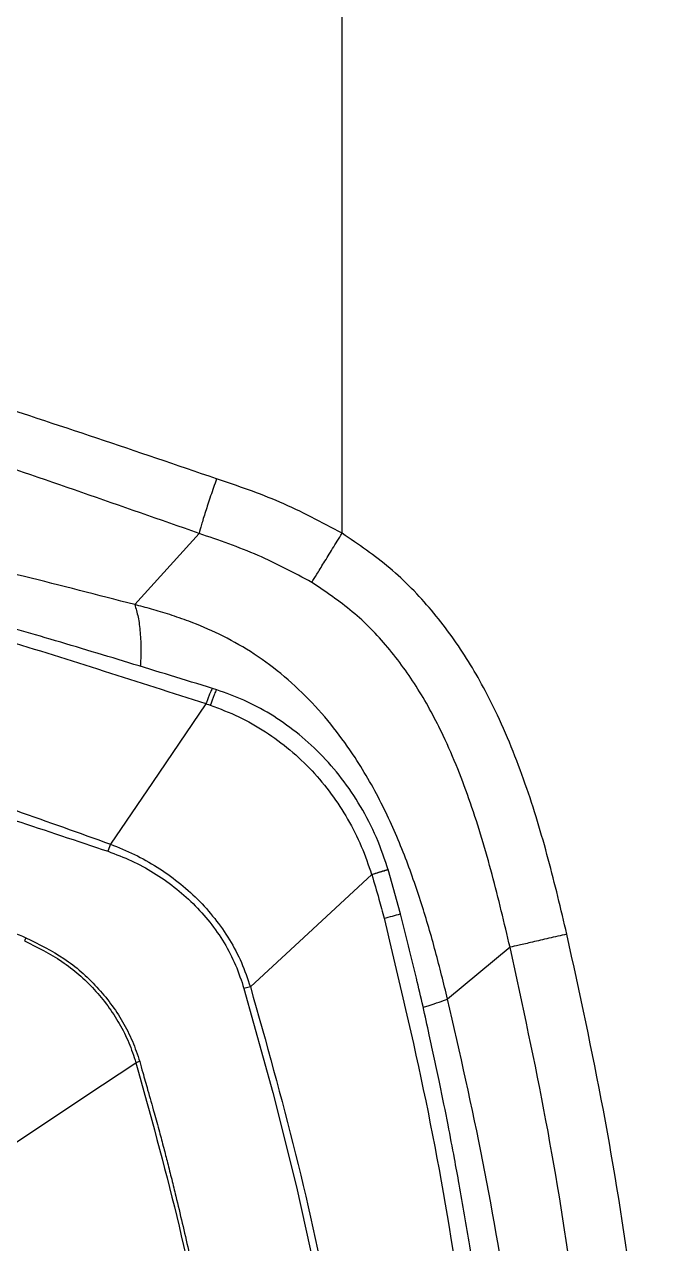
# Model space of a CAD drawing. Extents: x 939 to 1039, y 781 to 934.
# Drawn here: x 1029.84 to 1032.66, y 825.04 to 830.37 of the extents above; entities that cross this region are included whole.
import ezdxf

# ---------------------------------------------------------------- set-up
doc = ezdxf.new("R2010")
doc.units = 0
doc.header["$MEASUREMENT"] = 0
doc.layers.add('1', color=4, linetype='Continuous')

# ---------------------------------------------------------------- blocks, each defined once
blk = doc.blocks.new('Envoy')
at = {"layer": '1', "color": 3, "linetype": 'Continuous', "lineweight": 25}
for p, q in [((92.5778, 28.9791), (92.5778, 31.3083)), ((92.5778, 28.9726), (92.5778, 28.9791)), ((91.6701, 28.6604), (91.9517, 28.972)), ((92.0294, 28.2874), (92.0101, 28.2935)), ((91.5644, 27.6119), (91.5531, 27.5808)), ((92.7748, 27.5003), (92.777, 27.5007)), ((92.777, 27.5007), (92.778, 27.5009)), ((92.8338, 27.3073), (92.7789, 27.5011)), ((91.1934, 27.2025), (91.1873, 27.1884)), ((93.3125, 27.1606), (93.0391, 26.9342)), ((92.1761, 26.988), (92.1482, 26.9798))]:
    blk.add_line(p, q, dxfattribs=at)
at = {"layer": '1', "color": 3, "linetype": 'Continuous', "lineweight": 25, "flags": 128}
for points in [[(91.9817, 28.2267), (91.7481, 27.8824), (91.5645, 27.6119)], [(92.7072, 27.4792), (92.4098, 27.2042), (92.1762, 26.9881)], [(92.1482, 26.9798), (92.2749, 26.5254), (92.3786, 26.1126), (92.4602, 25.7417)], [(91.0089, 26.2134), (91.2354, 26.3637), (91.382, 26.461), (91.5286, 26.5583), (91.6751, 26.6556)]]:
    blk.add_lwpolyline(points, dxfattribs=at)
at = {"layer": '1', "color": 3, "linetype": 'Continuous', "lineweight": 25}
blk.add_arc((91.7791, 31.0505), 3.889, 284.6339, 285.7369, dxfattribs=at)
for points, knots in [([(92.0283, 29.2111), (91.8538, 29.2707), (91.5049, 29.3897), (90.9818, 29.562), (90.5029, 29.7126), (90.0678, 29.8414), (89.6765, 29.9495), (89.2859, 30.0491), (89.0316, 30.1049), (88.9037, 30.1329)], [0, 0, 0, 0, 0.164856, 0.329543, 0.494716, 0.619344, 0.744958, 0.871785, 1, 1, 1, 1]), ([(91.9517, 28.972), (91.7806, 29.032), (91.4393, 29.1518), (90.9289, 29.3266), (90.4636, 29.4802), (90.0428, 29.6125), (89.666, 29.7243), (89.2916, 29.8282), (89.0483, 29.8875), (88.9263, 29.9173)], [0, 0, 0, 0, 0.166659, 0.332517, 0.498186, 0.622704, 0.74774, 0.873467, 1, 1, 1, 1]), ([(92.011, 28.2933), (91.8885, 28.3311), (91.6435, 28.4068), (91.2888, 28.5131), (90.9582, 28.6095), (90.6629, 28.6925), (90.4038, 28.7628), (90.1797, 28.8215), (89.9894, 28.8696), (89.8226, 28.9105), (89.6498, 28.9516), (89.4484, 28.9977), (89.2058, 29.0501), (88.9313, 29.1052), (88.6678, 29.1529), (88.4222, 29.1927), (88.1992, 29.225), (87.9698, 29.2534), (87.7388, 29.2763), (87.5089, 29.2934), (87.3699, 29.2977), (87.2985, 29.2999)], [0, 0, 0, 0, 0.068831, 0.137766, 0.200384, 0.256626, 0.306606, 0.349682, 0.386837, 0.418088, 0.448158, 0.489747, 0.539291, 0.59645, 0.661143, 0.708556, 0.759535, 0.814294, 0.872923, 0.934734, 1, 1, 1, 1]), ([(87.2342, 29.266), (87.3279, 29.265), (87.5158, 29.2629), (87.8439, 29.2394), (88.1967, 29.1993), (88.5715, 29.1423), (88.964, 29.0694), (89.3716, 28.9814), (89.7905, 28.8797), (90.2176, 28.7663), (90.6512, 28.6427), (91.0908, 28.51), (91.5346, 28.3708), (91.833, 28.275), (91.9819, 28.2271)], [0, 0, 0, 0, 0.083648, 0.167746, 0.251462, 0.334457, 0.417447, 0.500936, 0.584377, 0.667337, 0.750218, 0.833367, 0.916827, 1, 1, 1, 1]), ([(92.0283, 29.2111), (92.0194, 29.1857), (92.0018, 29.1349), (91.979, 29.0656), (91.9609, 29.0073), (91.9548, 28.9837), (91.9517, 28.972)], [0, 0, 0, 0, 0.249996, 0.500001, 0.750001, 1, 1, 1, 1]), ([(92.5778, 28.9726), (92.4883, 29.0207), (92.3117, 29.1155), (92.1219, 29.1795), (92.0283, 29.2111)], [0, 0, 0, 0, 0.506918, 1, 1, 1, 1]), ([(91.6701, 28.6604), (91.5083, 28.7021), (91.1772, 28.7873), (90.7435, 28.8934), (90.3573, 28.9866), (90.0195, 29.0668), (89.8025, 29.1158), (89.6926, 29.1407)], [0, 0, 0, 0, 0.231219, 0.473338, 0.641463, 0.818382, 1, 1, 1, 1]), ([(92.4448, 28.7578), (92.3675, 28.7992), (92.209, 28.8841), (92.0389, 28.9422), (91.9517, 28.972)], [0, 0, 0, 0, 0.4875889, 1, 1, 1, 1]), ([(92.4448, 28.7578), (92.4515, 28.7686), (92.4648, 28.79), (92.4972, 28.8424), (92.5356, 28.9045), (92.5637, 28.9499), (92.5778, 28.9726)], [0, 0, 0, 0, 0.249998, 0.500001, 0.750004, 1, 1, 1, 1]), ([(93.5612, 27.2181), (93.5351, 27.3278), (93.4826, 27.5491), (93.3838, 27.878), (93.2656, 28.1732), (93.1271, 28.4281), (92.9738, 28.6392), (92.7921, 28.8266), (92.6491, 28.924), (92.5778, 28.9726)], [0, 0, 0, 0, 0.16354, 0.329815, 0.497641, 0.623751, 0.749622, 0.875096, 1, 1, 1, 1]), ([(87.234, 28.8926), (87.2881, 28.8803), (87.3964, 28.8558), (87.5782, 28.8131), (87.7782, 28.7638), (88.0006, 28.7071), (88.2457, 28.6421), (88.513, 28.5716), (88.7971, 28.4939), (89.1261, 28.4018), (89.4981, 28.2938), (89.909, 28.1693), (90.3227, 28.0384), (90.7374, 27.9015), (91.1517, 27.7598), (91.4268, 27.6613), (91.5642, 27.6121)], [0, 0, 0, 0, 0.06234, 0.124818, 0.187363, 0.250453, 0.313852, 0.376637, 0.439458, 0.502671, 0.586016, 0.668823, 0.751617, 0.834542, 0.917364, 1, 1, 1, 1]), ([(87.2539, 28.8079), (87.3073, 28.7931), (87.4141, 28.7637), (87.5928, 28.7114), (87.7912, 28.6552), (88.0128, 28.593), (88.2585, 28.5256), (88.526, 28.4553), (88.8099, 28.3808), (89.1376, 28.2952), (89.5073, 28.1973), (89.9151, 28.0857), (90.3252, 27.9688), (90.7359, 27.846), (91.1459, 27.7176), (91.4175, 27.6263), (91.5533, 27.5807)], [0, 0, 0, 0, 0.062319, 0.124752, 0.187451, 0.250906, 0.314486, 0.37751, 0.44061, 0.503895, 0.587131, 0.669779, 0.75236, 0.835034, 0.917583, 1, 1, 1, 1]), ([(93.3125, 27.1606), (93.2872, 27.2673), (93.2369, 27.4796), (93.1446, 27.791), (93.0373, 28.0633), (92.9147, 28.2918), (92.7825, 28.4754), (92.6273, 28.6353), (92.5055, 28.7171), (92.4448, 28.7578)], [0, 0, 0, 0, 0.1759754, 0.3501604, 0.5206617, 0.6447879, 0.7652318, 0.8828704, 1, 1, 1, 1]), ([(93.0391, 26.9342), (93.022, 27.0036), (92.9873, 27.1436), (92.9262, 27.3542), (92.8518, 27.5676), (92.7577, 27.7832), (92.6527, 27.9693), (92.5419, 28.1242), (92.4338, 28.248), (92.312, 28.3603), (92.18, 28.4559), (92.0442, 28.5315), (91.9244, 28.5823), (91.8248, 28.6167), (91.7454, 28.6406), (91.6945, 28.654), (91.6701, 28.6604)], [0, 0, 0, 0, 0.0911, 0.183824, 0.279771, 0.379647, 0.484446, 0.552804, 0.623016, 0.693977, 0.76377, 0.830205, 0.891799, 0.930095, 0.966372, 1, 1, 1, 1]), ([(91.6701, 28.6604), (91.6754, 28.6431), (91.686, 28.6085), (91.6947, 28.5397), (91.6982, 28.4674), (91.696, 28.4138), (91.695, 28.3904)], [0, 0, 0, 0, 0.265172, 0.530345, 0.795517, 1, 1, 1, 1]), ([(87.2903, 28.5904), (87.2983, 28.5879), (87.3433, 28.5737), (87.4284, 28.5458), (87.5383, 28.5129), (87.6479, 28.4802), (87.753, 28.4464), (87.8751, 28.4063), (88.0186, 28.3607), (88.184, 28.3103), (88.3698, 28.2482), (88.5619, 28.1838), (88.7695, 28.1137), (88.9914, 28.0378), (89.2269, 27.9565), (89.4677, 27.872), (89.7098, 27.7846), (89.9576, 27.6931), (90.1825, 27.6084), (90.3777, 27.5332), (90.5484, 27.4663), (90.7286, 27.3943), (90.9066, 27.3223), (91.0626, 27.2585), (91.1539, 27.2193), (91.1934, 27.2024)], [0, 0, 0, 0, 0.009738, 0.054601, 0.100033, 0.132056, 0.170263, 0.205637, 0.248795, 0.300159, 0.346151, 0.397485, 0.446642, 0.498592, 0.555879, 0.611205, 0.664279, 0.721091, 0.779345, 0.816197, 0.852883, 0.894557, 0.93795, 0.973138, 1, 1, 1, 1]), ([(92.0109, 28.2932), (92.0103, 28.293), (92.0089, 28.2925), (92.0051, 28.286), (92.0001, 28.2754), (91.9943, 28.2612), (91.9882, 28.2449), (91.984, 28.2329), (91.982, 28.2271)], [0, 0, 0, 0, 0.1678244, 0.3420402, 0.5163075, 0.6863499, 0.8484759, 1, 1, 1, 1]), ([(92.0294, 28.2874), (92.0287, 28.2871), (92.0275, 28.2866), (92.0238, 28.2799), (92.019, 28.2691), (92.0133, 28.2547), (92.0072, 28.2383), (92.003, 28.2262), (92.001, 28.2204)], [0, 0, 0, 0, 0.166887, 0.34147, 0.51605, 0.686304, 0.848525, 1, 1, 1, 1]), ([(92.7808, 27.4947), (92.7643, 27.5441), (92.7317, 27.6419), (92.6615, 27.7775), (92.5786, 27.9007), (92.4836, 28.0097), (92.3788, 28.104), (92.2666, 28.182), (92.1502, 28.2446), (92.0691, 28.2733), (92.0294, 28.2874)], [0, 0, 0, 0, 0.137246, 0.271791, 0.401573, 0.528564, 0.652445, 0.772753, 0.888667, 1, 1, 1, 1]), ([(91.9818, 28.2267), (91.9854, 28.2255), (91.9918, 28.2234), (91.9982, 28.2213), (92.001, 28.2204)], [0, 0, 0, 0, 0.560028, 1, 1, 1, 1]), ([(92.001, 28.2204), (92.0429, 28.2046), (92.1265, 28.173), (92.2432, 28.1062), (92.351, 28.0268), (92.4476, 27.9349), (92.5323, 27.8331), (92.6042, 27.7219), (92.6645, 27.6041), (92.6929, 27.5206), (92.707, 27.4791)], [0, 0, 0, 0, 0.126238, 0.25247, 0.378248, 0.503558, 0.627705, 0.751269, 0.876501, 1, 1, 1, 1]), ([(91.5644, 27.6119), (91.5997, 27.5977), (91.67, 27.5693), (91.8018, 27.4948), (91.9214, 27.4007), (92.0218, 27.2879), (92.0863, 27.195), (92.1398, 27.095), (92.164, 27.0237), (92.1761, 26.988)], [0, 0, 0, 0, 0.1257161, 0.2513224, 0.5006854, 0.6256425, 0.7507336, 0.8750408, 1, 1, 1, 1]), ([(91.5533, 27.5807), (91.5878, 27.5677), (91.6568, 27.5417), (91.7859, 27.4712), (91.9028, 27.3806), (92.0004, 27.2713), (92.0629, 27.1812), (92.1141, 27.0839), (92.1368, 27.0146), (92.1482, 26.9798)], [0, 0, 0, 0, 0.1260017, 0.2516188, 0.50119, 0.6261932, 0.751177, 0.8751457, 1, 1, 1, 1]), ([(92.7072, 27.4792), (92.7188, 27.4828), (92.7366, 27.4883), (92.7554, 27.4941), (92.7673, 27.4978), (92.7748, 27.5001), (92.7792, 27.5016), (92.7781, 27.5013), (92.7779, 27.5012)], [0, 0, 0, 0, 0.299595, 0.461428, 0.626877, 0.792302, 0.954086, 1, 1, 1, 1]), ([(92.778, 27.5009), (92.7782, 27.5009), (92.7793, 27.5011), (92.7749, 27.4997), (92.7675, 27.4972), (92.7557, 27.4935), (92.737, 27.4876), (92.7192, 27.4822), (92.7076, 27.4787)], [0, 0, 0, 0, 0.045932, 0.20775, 0.373187, 0.538602, 0.700441, 1, 1, 1, 1]), ([(92.7076, 27.4787), (92.7076, 27.4788), (92.7076, 27.479), (92.7075, 27.4792), (92.7075, 27.4793)], [0, 0, 0, 0, 0.559693, 1, 1, 1, 1]), ([(92.7076, 27.4787), (92.7181, 27.4431), (92.7369, 27.3797), (92.754, 27.3158), (92.7616, 27.2877)], [0, 0, 0, 0, 0.56, 1, 1, 1, 1]), ([(92.7616, 27.2877), (92.825, 27.0219), (92.9516, 26.4909), (93.0917, 25.6843), (93.1953, 24.8724), (93.2594, 24.0559), (93.2839, 23.2827), (93.2764, 22.5553), (93.243, 21.8743), (93.1826, 21.1943), (93.094, 20.5168), (92.9806, 19.8424), (92.8811, 19.3976), (92.8313, 19.1752)], [0, 0, 0, 0, 0.100069, 0.199912, 0.299747, 0.399786, 0.499826, 0.583023, 0.66622, 0.749552, 0.833045, 0.916507, 1, 1, 1, 1]), ([(92.9036, 19.1552), (92.9243, 19.2439), (92.9627, 19.4085), (93.0108, 19.638), (93.049, 19.8303), (93.0785, 19.988), (93.1246, 20.2468), (93.2062, 20.7568), (93.2935, 21.4994), (93.35, 22.3508), (93.3645, 23.1296), (93.3461, 23.8671), (93.3008, 24.562), (93.241, 25.1251), (93.1827, 25.5553), (93.1382, 25.8453), (93.0996, 26.0716), (93.0674, 26.2478), (93.0394, 26.3945), (93.0031, 26.575), (92.9573, 26.7891), (92.9012, 27.0373), (92.8573, 27.2133), (92.8338, 27.3073)], [0, 0, 0, 0, 0.033201, 0.061621, 0.085456, 0.104689, 0.120112, 0.181265, 0.292929, 0.392547, 0.492182, 0.576755, 0.661373, 0.745916, 0.78311, 0.81961, 0.852831, 0.866767, 0.884899, 0.907265, 0.93387, 0.964718, 1, 1, 1, 1]), ([(93.5612, 27.2181), (93.5346, 27.212), (93.4814, 27.1997), (93.4091, 27.1829), (93.3485, 27.1689), (93.3245, 27.1633), (93.3125, 27.1606)], [0, 0, 0, 0, 0.249998, 0.499999, 0.750001, 1, 1, 1, 1]), ([(93.5608, 19.4212), (93.6165, 19.6773), (93.7281, 20.1897), (93.8508, 20.9668), (93.9407, 21.7483), (93.9944, 22.5331), (94.0125, 23.3196), (93.9945, 24.1061), (93.9409, 24.891), (93.8511, 25.6724), (93.7284, 26.4496), (93.6169, 26.9619), (93.5612, 27.2181)], [0, 0, 0, 0, 0.099999, 0.199997, 0.299994, 0.399993, 0.500006, 0.600005, 0.700003, 0.800002, 0.900001, 1, 1, 1, 1]), ([(91.1873, 27.1884), (91.2435, 27.1607), (91.3558, 27.1056), (91.4975, 26.9807), (91.5902, 26.855), (91.6463, 26.744), (91.6655, 26.685), (91.6751, 26.6556)], [0, 0, 0, 0, 0.251369, 0.501785, 0.750724, 0.875559, 1, 1, 1, 1]), ([(91.1934, 27.2026), (91.2505, 27.1744), (91.3646, 27.1182), (91.5091, 26.9914), (91.6042, 26.8636), (91.662, 26.7506), (91.682, 26.6903), (91.6921, 26.6602)], [0, 0, 0, 0, 0.250615, 0.5007392, 0.7497483, 0.8748006, 1, 1, 1, 1]), ([(93.3121, 19.4787), (93.367, 19.7311), (93.4769, 20.2359), (93.5978, 21.0016), (93.6864, 21.7715), (93.7393, 22.5448), (93.7571, 23.3196), (93.7393, 24.0945), (93.6866, 24.8677), (93.5981, 25.6377), (93.4772, 26.4034), (93.3674, 26.9082), (93.3125, 27.1606)], [0, 0, 0, 0, 0.1, 0.200001, 0.300002, 0.400002, 0.5, 0.599998, 0.699998, 0.799999, 0.9, 1, 1, 1, 1]), ([(92.1762, 26.988), (92.2448, 26.7446), (92.3819, 26.2576), (92.5414, 25.5152), (92.6614, 24.7673), (92.7377, 24.0161), (92.7706, 23.264), (92.7559, 22.5107), (92.6962, 21.7572), (92.5925, 21.0064), (92.4508, 20.2604), (92.3233, 19.7708), (92.2596, 19.526)], [0, 0, 0, 0, 0.100262, 0.2005938, 0.3008419, 0.4004927, 0.4997617, 0.5991067, 0.6990092, 0.7993776, 0.8996698, 1, 1, 1, 1]), ([(92.932, 26.8977), (92.9397, 26.9), (92.9874, 26.9147), (93.0155, 26.9253), (93.0391, 26.9342)], [0, 0, 0, 0, 0.160382, 1, 1, 1, 1]), ([(93.0377, 19.7009), (93.0903, 19.9306), (93.1959, 20.3923), (93.3153, 21.0971), (93.4051, 21.8141), (93.4606, 22.5425), (93.481, 23.2794), (93.4646, 24.0208), (93.4117, 24.7617), (93.3225, 25.4968), (93.2015, 26.2221), (93.0931, 26.6977), (93.0391, 26.9342)], [0, 0, 0, 0, 0.096848, 0.19467, 0.293601, 0.393606, 0.494569, 0.596194, 0.69798, 0.799503, 0.900294, 1, 1, 1, 1]), ([(91.6921, 26.6602), (91.6889, 26.6593), (91.6832, 26.6577), (91.6776, 26.6562), (91.6751, 26.6556)], [0, 0, 0, 0, 0.56011, 1, 1, 1, 1]), ([(91.6751, 26.6556), (91.7373, 26.4316), (91.8615, 25.9839), (92.0024, 25.3008), (92.1088, 24.613), (92.1769, 23.9221), (92.2033, 23.2307), (92.1889, 22.5395), (92.134, 21.8484), (92.0398, 21.1594), (91.9119, 20.4742), (91.7963, 20.0243), (91.7385, 19.7993)], [0, 0, 0, 0, 0.100345, 0.20059, 0.300906, 0.400755, 0.500092, 0.599382, 0.699068, 0.799349, 0.899659, 1, 1, 1, 1]), ([(91.6921, 26.6602), (91.6965, 26.6445), (91.7079, 26.6035), (91.729, 26.5289), (91.7534, 26.4423), (91.7769, 26.3572), (91.7965, 26.2843), (91.8144, 26.2149), (91.832, 26.1448), (91.8633, 26.0174), (91.9058, 25.8354), (91.9698, 25.5373), (92.0378, 25.175), (92.1073, 24.7226), (92.1634, 24.2429), (92.2009, 23.737), (92.2176, 23.187), (92.2062, 22.5888), (92.1592, 21.9433), (92.0872, 21.3702), (92.0034, 20.8717), (91.9403, 20.5585), (91.8952, 20.3552), (91.8735, 20.2606), (91.851, 20.1658), (91.8285, 20.074), (91.8049, 19.9801), (91.7804, 19.8882), (91.7634, 19.8244), (91.7556, 19.7949)], [0, 0, 0, 0, 0.007015, 0.018363, 0.033423, 0.04585, 0.056436, 0.065972, 0.076734, 0.087612, 0.122549, 0.157338, 0.219068, 0.281467, 0.354683, 0.427219, 0.500115, 0.591822, 0.685047, 0.779145, 0.840884, 0.903128, 0.916964, 0.930722, 0.945004, 0.958992, 0.971501, 0.986828, 1, 1, 1, 1]), ([(91.0089, 26.2134), (91.0708, 25.9685), (91.1944, 25.4786), (91.3212, 24.7307), (91.4038, 23.9769), (91.4359, 23.219), (91.4171, 22.4608), (91.348, 21.706), (91.2347, 20.9564), (91.1202, 20.4646), (91.0629, 20.2187)], [0, 0, 0, 0, 0.125001, 0.250001, 0.375003, 0.499997, 0.624991, 0.749994, 0.874996, 1, 1, 1, 1])]:
    blk.add_open_spline(points, degree=3, knots=knots, dxfattribs=at)

msp = doc.modelspace()

# ---------------------------------------------------------------- block references
at = {"layer": '1'}
msp.add_blockref('Envoy', (938.6538, 799.1744), dxfattribs=at)

doc.saveas('drawing.dxf')
